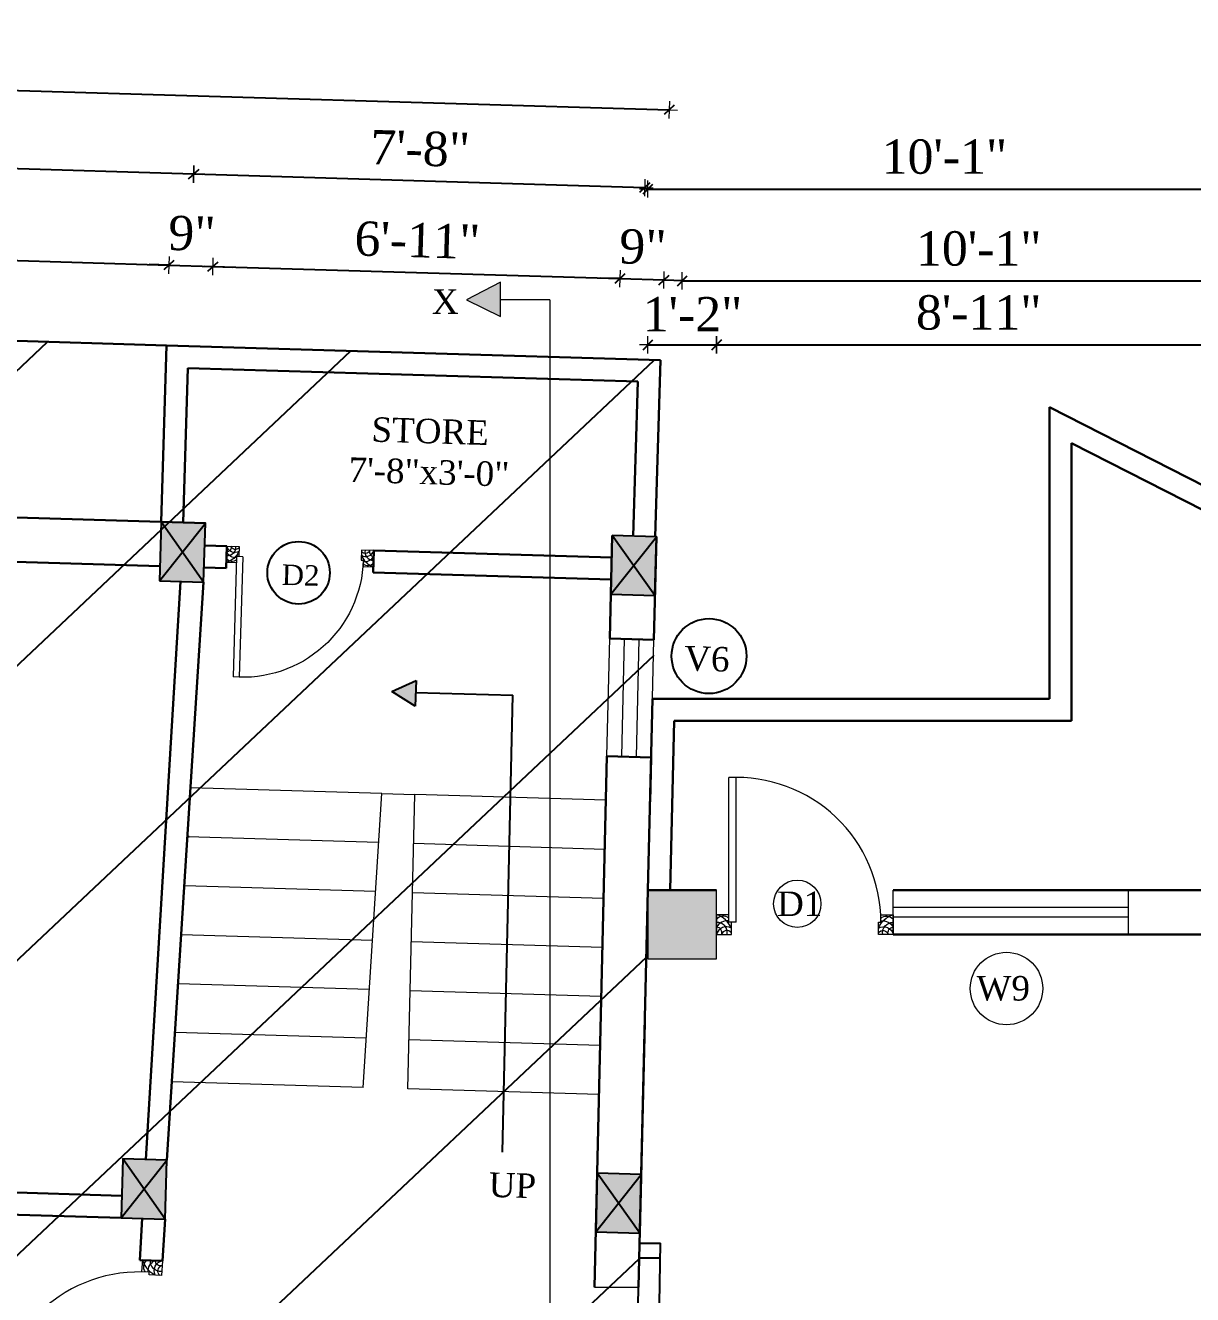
# Model space of a CAD drawing. Header units: inches. Extents: x 4069 to 291496, y -47643 to 12535.
# Drawn here: x 122446.4 to 122684.4, y -23113.2 to -22854.5 of the extents above; entities that cross this region are included whole.
import ezdxf

# ---------------------------------------------------------------- set-up
doc = ezdxf.new("R2010")
doc.units = ezdxf.units.IN
doc.header["$LTSCALE"] = 5
doc.header["$MEASUREMENT"] = 0
for name, color, linetype, lineweight in [('A-WALL', 7, 'Continuous', 9), ('Dimension', 7, 'Continuous', 18), ('DOOR', 62, 'Continuous', 0), ('Dw', 2, 'Continuous', 18), ('tefriş', 30, 'Continuous', 9)]:
    doc.layers.add(name, color=color, linetype=linetype, lineweight=lineweight)
doc.layers.add('dim line', color=7, linetype='Continuous', lineweight=15, true_color=0xfab2b2)
doc.layers.add('TEXT', color=6, linetype='Continuous')
doc.layers.add('WALL', color=7, linetype='Continuous')
doc.styles.add('ordinary', font='times.ttf')
doc.dimstyles.new('Copy of 96', dxfattribs={"dimtxt": 7, "dimasz": 4, "dimexe": 0.5, "dimexo": 0.5, "dimgap": 3, "dimtad": 1, "dimdec": 1, "dimzin": 11, "dimdsep": 46, "dimlunit": 4, "dimtxsty": 'ordinary', "dimblk": 'OBLIQUE', "dimcen": 0.09, "dimse1": 1, "dimse2": 1, "dimclrt": 6, "dimazin": 0, "dimtfac": 1, "dimtdec": 1, "dimtix": 1, "dimtmove": 2, "dimatfit": 3, "dimldrblk": 'leader', "dimfxl": 0.5, "dimfxlon": 1, "dimtolj": 1, "dimtzin": 0, "dimarcsym": 0})

# ---------------------------------------------------------------- blocks, each defined once
blk = doc.blocks.new('C1a')
at = {"color": 1, "ltscale": 5}
for p, q in [((18657.75, 4625.76), (18648.75, 4625.76)), ((18648.75, 4625.76), (18648.82, 4613.76)), ((18657.82, 4613.76), (18657.75, 4625.76)), ((18648.82, 4613.76), (18657.82, 4613.76))]:
    blk.add_line(p, q, dxfattribs=at)
blk = doc.blocks.new('A$C27B36B59')
at = {"layer": 'DOOR'}
for p, q in [((0, 4), (0, 0)), ((2.5, 4), (0, 4)), ((2.5, 2.5), (2.5, 4)), ((0, 0), (3, 0)), ((3, 2.5), (2.5, 2.5)), ((3, 0), (3, 2.5))]:
    blk.add_line(p, q, dxfattribs=at)
for centre, radius, start, end in [((-1.4, -0.54), 4.75, 22.1411, 72.838), ((1.34, 2.09), 1.64, 45.138, 144.8948), ((2.21, 0.3), 2.49, 83.3149, 152.658), ((0.13, 0.37), 2.05, 349.4875, 93.6805), ((1.96, -0.47), 2.01, 58.7447, 166.495), ((-0.06, 0.32), 1.13, 343.542, 86.947), ((2.08, -0.4), 1.17, 38.2816, 160.1519)]:
    blk.add_arc(centre, radius, start, end, dxfattribs=at)
blk = doc.blocks.new('D2')
at = {"layer": 'DOOR'}
for p, q in [((74473.95, 24047.59), (74473.95, 24018.09)), ((74473.95, 24047.59), (74475.45, 24047.59)), ((74475.45, 24047.59), (74475.45, 24018.13))]:
    blk.add_line(p, q, dxfattribs=at)
blk.add_arc((74473.95, 24047.59), 29.5, 180, 272.9146, dxfattribs=at)
at = {"layer": 'DOOR', "xscale": -1, "rotation": 180}
blk.add_blockref('A$C27B36B59', (74441.95, 24050.09), dxfattribs=at)
at = {"layer": 'DOOR', "rotation": 180}
blk.add_blockref('A$C27B36B59', (74477.95, 24050.09), dxfattribs=at)
blk = doc.blocks.new('oblique')
at = {"color": 0, "lineweight": -2}
blk.add_line((0.25, 0.25), (-0.25, -0.25), dxfattribs=at)
at = {"layer": 'dim line', "lineweight": 9}
for p, q in [((-0.4375, 0), (0.4375, 0)), ((0, 0.4375), (0, -0.4375))]:
    blk.add_line(p, q, dxfattribs=at)
blk = doc.blocks.new('*D3270')
at = {"layer": 'A-WALL', "color": 0, "lineweight": -2, "ltscale": 50, "transparency": 16777216}
blk.add_line((122320.69, -22898.76), (122475.62, -22903.38), dxfattribs=at)
at = {"layer": 'Defpoints', "color": 0, "ltscale": 50, "transparency": 16777216}
for p in [(122475.62, -22903.38), (122319.13, -22951.11), (122474.06, -22955.73)]:
    blk.add_point(p, dxfattribs=at)
at = {"layer": 'A-WALL', "color": 0, "lineweight": -2, "ltscale": 50, "transparency": 16777216, "xscale": 4, "yscale": 4, "zscale": 4}
for p, rotation in [((122320.69, -22898.76), 178.2899854281162), ((122475.62, -22903.38), 358.2899854281162)]:
    blk.add_blockref('oblique', p, dxfattribs=dict(at, rotation=rotation))
at = {"layer": 'A-WALL', "color": 6, "ltscale": 50, "transparency": 16777216, "insert": (122398.35, -22894.57), "char_height": 7, "attachment_point": 5, "rotation": 358.29, "style": 'ordinary'}
blk.add_mtext('\\A1;12\'-11"', dxfattribs=at)
blk = doc.blocks.new('_OBLIQUE')
at = {"color": 0, "linetype": 'ByBlock'}
blk.add_line((-0.5, -0.5), (0.5, 0.5), dxfattribs=at)
blk = doc.blocks.new('leader')
at = {"layer": 'Dimension'}
for p, q in [((0, -4.328), (0, 4.328)), ((-4.424, 0), (4.424, 0))]:
    blk.add_line(p, q, dxfattribs=at)
blk = doc.blocks.new('*D3271')
at = {"layer": 'A-WALL', "color": 0, "lineweight": -2, "ltscale": 50, "transparency": 16777216}
for p, q in [((122475.62, -22903.38), (122471.62, -22903.26)), ((122475.62, -22903.38), (122484.62, -22903.65)), ((122484.62, -22903.65), (122488.61, -22903.77))]:
    blk.add_line(p, q, dxfattribs=at)
at = {"layer": 'Defpoints', "color": 0, "ltscale": 50, "transparency": 16777216}
for p in [(122484.62, -22903.65), (122474.06, -22955.73), (122483.05, -22956)]:
    blk.add_point(p, dxfattribs=at)
at = {"layer": 'A-WALL', "color": 0, "lineweight": -2, "ltscale": 50, "transparency": 16777216, "xscale": 4, "yscale": 4, "zscale": 4}
for p, rotation in [((122475.62, -22903.38), 358.2899854281162), ((122484.62, -22903.65), 178.2899854281162)]:
    blk.add_blockref('oblique', p, dxfattribs=dict(at, rotation=rotation))
at = {"layer": 'A-WALL', "color": 6, "ltscale": 50, "transparency": 16777216, "insert": (122480.31, -22896.95), "char_height": 7, "attachment_point": 5, "rotation": 358.29, "style": 'ordinary'}
blk.add_mtext('\\A1;9"', dxfattribs=at)
blk = doc.blocks.new('*D3272')
at = {"layer": 'A-WALL', "color": 0, "lineweight": -2, "ltscale": 50, "transparency": 16777216}
blk.add_line((122484.62, -22903.65), (122567.58, -22906.13), dxfattribs=at)
at = {"layer": 'Defpoints', "color": 0, "ltscale": 50, "transparency": 16777216}
for p in [(122567.58, -22906.13), (122483.05, -22956), (122566.02, -22958.48)]:
    blk.add_point(p, dxfattribs=at)
at = {"layer": 'A-WALL', "color": 0, "lineweight": -2, "ltscale": 50, "transparency": 16777216, "xscale": 4, "yscale": 4, "zscale": 4}
for p, rotation in [((122484.62, -22903.65), 178.2899854281162), ((122567.58, -22906.13), 358.2899854281162)]:
    blk.add_blockref('oblique', p, dxfattribs=dict(at, rotation=rotation))
at = {"layer": 'A-WALL', "color": 6, "ltscale": 50, "transparency": 16777216, "insert": (122526.29, -22898.33), "char_height": 7, "attachment_point": 5, "rotation": 358.29, "style": 'ordinary'}
blk.add_mtext('\\A1;6\'-11"', dxfattribs=at)
blk = doc.blocks.new('*D3273')
at = {"layer": 'A-WALL', "color": 0, "lineweight": -2, "ltscale": 50, "transparency": 16777216}
for p, q in [((122567.58, -22906.13), (122563.58, -22906.01)), ((122567.58, -22906.13), (122576.58, -22906.4)), ((122576.58, -22906.4), (122580.57, -22906.52))]:
    blk.add_line(p, q, dxfattribs=at)
at = {"layer": 'Defpoints', "color": 0, "ltscale": 50, "transparency": 16777216}
for p in [(122576.58, -22906.4), (122566.02, -22958.48), (122575.01, -22958.75)]:
    blk.add_point(p, dxfattribs=at)
at = {"layer": 'A-WALL', "color": 0, "lineweight": -2, "ltscale": 50, "transparency": 16777216, "xscale": 4, "yscale": 4, "zscale": 4}
for p, rotation in [((122567.58, -22906.13), 358.2899854281162), ((122576.58, -22906.4), 178.2899854281162)]:
    blk.add_blockref('oblique', p, dxfattribs=dict(at, rotation=rotation))
at = {"layer": 'A-WALL', "color": 6, "ltscale": 50, "transparency": 16777216, "insert": (122572.27, -22899.69), "char_height": 7, "attachment_point": 5, "rotation": 358.29, "style": 'ordinary'}
blk.add_mtext('\\A1;9"', dxfattribs=at)
blk = doc.blocks.new('*D3274')
at = {"layer": 'A-WALL', "color": 0, "lineweight": -2, "ltscale": 50, "transparency": 16777216}
blk.add_line((122572.63, -22887.59), (122480.68, -22884.85), dxfattribs=at)
at = {"layer": 'Defpoints', "color": 0, "ltscale": 50, "transparency": 16777216}
for p in [(122480.68, -22884.85), (122478.56, -22955.87), (122570.51, -22958.61)]:
    blk.add_point(p, dxfattribs=at)
at = {"layer": 'A-WALL', "color": 0, "lineweight": -2, "ltscale": 50, "transparency": 16777216, "xscale": 4, "yscale": 4, "zscale": 4}
for p, rotation in [((122480.68, -22884.85), 178.2899854281298), ((122572.63, -22887.59), 358.2899854281299)]:
    blk.add_blockref('oblique', p, dxfattribs=dict(at, rotation=rotation))
at = {"layer": 'A-WALL', "color": 6, "ltscale": 50, "transparency": 16777216, "insert": (122526.85, -22879.65), "char_height": 7, "attachment_point": 5, "rotation": 358.29, "style": 'ordinary'}
blk.add_mtext('\\A1;7\'-8"', dxfattribs=at)
blk = doc.blocks.new('*D3275')
at = {"layer": 'A-WALL', "color": 0, "lineweight": -2, "ltscale": 50, "transparency": 16777216}
blk.add_line((122480.68, -22884.85), (122316.75, -22879.96), dxfattribs=at)
at = {"layer": 'Defpoints', "color": 0, "ltscale": 50, "transparency": 16777216}
for p in [(122316.75, -22879.96), (122314.63, -22950.97), (122478.56, -22955.87)]:
    blk.add_point(p, dxfattribs=at)
at = {"layer": 'A-WALL', "color": 0, "lineweight": -2, "ltscale": 50, "transparency": 16777216, "xscale": 4, "yscale": 4, "zscale": 4}
for p, rotation in [((122316.75, -22879.96), 178.2899854281161), ((122480.68, -22884.85), 358.2899854281161)]:
    blk.add_blockref('oblique', p, dxfattribs=dict(at, rotation=rotation))
at = {"layer": 'A-WALL', "color": 6, "ltscale": 50, "transparency": 16777216, "insert": (122398.91, -22875.84), "char_height": 7, "attachment_point": 5, "rotation": 358.29, "style": 'ordinary'}
blk.add_mtext('\\A1;13\'-8"', dxfattribs=at)
blk = doc.blocks.new('*D3277')
at = {"layer": 'A-WALL', "color": 0, "lineweight": -2, "ltscale": 50, "transparency": 16777216}
blk.add_line((122198.78, -22860.41), (122577.61, -22871.72), dxfattribs=at)
at = {"layer": 'Defpoints', "color": 0, "ltscale": 50, "transparency": 16777216}
for p in [(122577.61, -22871.72), (122196.18, -22947.44), (122575.01, -22958.75)]:
    blk.add_point(p, dxfattribs=at)
at = {"layer": 'A-WALL', "color": 0, "lineweight": -2, "ltscale": 50, "transparency": 16777216, "xscale": 4, "yscale": 4, "zscale": 4}
for p, rotation in [((122198.78, -22860.41), 178.2899854281161), ((122577.61, -22871.72), 358.2899854281161)]:
    blk.add_blockref('oblique', p, dxfattribs=dict(at, rotation=rotation))
at = {"layer": 'A-WALL', "color": 6, "ltscale": 50, "transparency": 16777216, "insert": (122388.39, -22859.5), "char_height": 7, "attachment_point": 5, "rotation": 358.29, "style": 'ordinary'}
blk.add_mtext('\\A1;31\'-7"', dxfattribs=at)
blk = doc.blocks.new('x-x')
at = {"ltscale": 5}
for points in [[(11364.03, -701.52), (11364.03, -694.51), (11357.15, -698.09)], [(11364.03, -1135.52), (11364.03, -1128.51), (11357.15, -1132.09)]]:
    blk.add_hatch(color=256, dxfattribs=at).paths.add_polyline_path(points)
for p, q in [((11364.03, -694.51), (11357.15, -698.09)), ((11364.03, -701.52), (11364.03, -694.51)), ((11357.15, -698.09), (11364.03, -701.52)), ((11374.13, -698.09), (11364.03, -698.09)), ((11374.13, -698.09), (11374.13, -1132.09)), ((11364.03, -1128.51), (11357.15, -1132.09)), ((11364.03, -1135.52), (11364.03, -1128.51)), ((11357.15, -1132.09), (11364.03, -1135.52)), ((11374.13, -1132.09), (11364.03, -1132.09))]:
    blk.add_line(p, q, dxfattribs=at)
at = {"layer": 'A-WALL', "color": 1, "ltscale": 5}
blk.add_line((11374.13, -1120.09), (11374.13, -1132.09), dxfattribs=at)
at = {"layer": 'TEXT', "style": 'ordinary'}
for p in [(11350.08, -700.97), (11350.08, -1134.1)]:
    blk.add_text('X', height=5, dxfattribs=at).set_placement(p)
blk = doc.blocks.new('*D5024')
at = {"layer": 'A-WALL', "color": 0, "lineweight": -2, "ltscale": 50, "transparency": 16777216}
blk.add_line((122573.31, -22919.63), (122587.31, -22919.63), dxfattribs=at)
at = {"layer": 'Defpoints', "color": 0, "ltscale": 50, "transparency": 16777216}
for p in [(122587.31, -22919.63), (122573.31, -23030.78), (122587.31, -23030.78)]:
    blk.add_point(p, dxfattribs=at)
at = {"layer": 'A-WALL', "color": 0, "lineweight": -2, "ltscale": 50, "transparency": 16777216, "xscale": 4, "yscale": 4, "zscale": 4, "rotation": 180}
blk.add_blockref('oblique', (122573.31, -22919.63), dxfattribs=at)
at = {"layer": 'A-WALL', "color": 0, "lineweight": -2, "ltscale": 50, "transparency": 16777216, "xscale": 4, "yscale": 4, "zscale": 4}
blk.add_blockref('oblique', (122587.31, -22919.63), dxfattribs=at)
at = {"layer": 'A-WALL', "color": 6, "ltscale": 50, "transparency": 16777216, "insert": (122582.39, -22913.38), "char_height": 7, "attachment_point": 5, "style": 'ordinary'}
blk.add_mtext('\\A1;1\'-2"', dxfattribs=at)
blk = doc.blocks.new('*D5025')
at = {"layer": 'A-WALL', "color": 0, "lineweight": -2, "ltscale": 5, "transparency": 16777216}
blk.add_line((122587.31, -22919.63), (122694.19, -22919.63), dxfattribs=at)
at = {"layer": 'Defpoints', "color": 0, "ltscale": 5, "transparency": 16777216}
for p in [(122694.19, -22919.63), (122694.19, -22959.4), (122587.31, -23030.78)]:
    blk.add_point(p, dxfattribs=at)
at = {"layer": 'A-WALL', "color": 0, "lineweight": -2, "ltscale": 5, "transparency": 16777216, "xscale": 4, "yscale": 4, "zscale": 4, "rotation": 180}
blk.add_blockref('oblique', (122587.31, -22919.63), dxfattribs=at)
at = {"layer": 'A-WALL', "color": 0, "lineweight": -2, "ltscale": 5, "transparency": 16777216, "xscale": 4, "yscale": 4, "zscale": 4}
blk.add_blockref('oblique', (122694.19, -22919.63), dxfattribs=at)
at = {"layer": 'A-WALL', "color": 6, "ltscale": 5, "transparency": 16777216, "insert": (122640.75, -22913.07), "char_height": 7, "attachment_point": 5, "style": 'ordinary'}
blk.add_mtext('\\A1;8\'-11"', dxfattribs=at)
blk = doc.blocks.new('*D5032')
at = {"layer": 'A-WALL', "color": 0, "lineweight": -2, "ltscale": 5, "transparency": 16777216}
blk.add_line((122580.31, -22906.59), (122701.19, -22906.59), dxfattribs=at)
at = {"layer": 'Defpoints', "color": 0, "ltscale": 5, "transparency": 16777216}
for p in [(122701.19, -22906.59), (122580.31, -23037.78), (122701.19, -23037.78)]:
    blk.add_point(p, dxfattribs=at)
at = {"layer": 'A-WALL', "color": 0, "lineweight": -2, "ltscale": 5, "transparency": 16777216, "xscale": 4, "yscale": 4, "zscale": 4, "rotation": 180}
blk.add_blockref('oblique', (122580.31, -22906.59), dxfattribs=at)
at = {"layer": 'A-WALL', "color": 0, "lineweight": -2, "ltscale": 5, "transparency": 16777216, "xscale": 4, "yscale": 4, "zscale": 4}
blk.add_blockref('oblique', (122701.19, -22906.59), dxfattribs=at)
at = {"layer": 'A-WALL', "color": 6, "ltscale": 5, "transparency": 16777216, "insert": (122640.75, -22900.03), "char_height": 7, "attachment_point": 5, "style": 'ordinary'}
blk.add_mtext('\\A1;10\'-1"', dxfattribs=at)
blk = doc.blocks.new('*D5035')
at = {"layer": 'A-WALL', "color": 0, "lineweight": -2, "ltscale": 5, "transparency": 16777216}
blk.add_line((122573.31, -22887.87), (122694.19, -22887.87), dxfattribs=at)
at = {"layer": 'Defpoints', "color": 0, "ltscale": 5, "transparency": 16777216}
for p in [(122694.19, -22887.87), (122694.19, -22959.4), (122573.31, -23030.78)]:
    blk.add_point(p, dxfattribs=at)
at = {"layer": 'A-WALL', "color": 0, "lineweight": -2, "ltscale": 5, "transparency": 16777216, "xscale": 4, "yscale": 4, "zscale": 4, "rotation": 180}
blk.add_blockref('oblique', (122573.31, -22887.87), dxfattribs=at)
at = {"layer": 'A-WALL', "color": 0, "lineweight": -2, "ltscale": 5, "transparency": 16777216, "xscale": 4, "yscale": 4, "zscale": 4}
blk.add_blockref('oblique', (122694.19, -22887.87), dxfattribs=at)
at = {"layer": 'A-WALL', "color": 6, "ltscale": 5, "transparency": 16777216, "insert": (122633.75, -22881.31), "char_height": 7, "attachment_point": 5, "style": 'ordinary'}
blk.add_mtext('\\A1;10\'-1"', dxfattribs=at)

msp = doc.modelspace()

# ---------------------------------------------------------------- hatches: boundary and pattern name
at = {"layer": 'WALL', "linetype": 'ByBlock', "ltscale": 5, "true_color": 0xf8991e}
h = msp.add_hatch(dxfattribs=at)
h.set_pattern_fill('ANSI31', color=30, scale=350, angle=-1.7100146)
h.set_pattern_definition([(43.29, (113966.024, -20453.677), (-29.99899, 31.8453), [])])
h.paths.add_polyline_path([(121972.75288, -23314.93247), (122217.68771, -22912.06214), (122575.97607, -22922.75857), (122566.15122, -23332.64793)])
h = msp.add_hatch(color=30, dxfattribs=at)
h.dxf.hatch_style = 1
h.paths.add_polyline_path([(122478.3763, -22961.86352), (122473.69925, -22967.72656), (122482.69525, -22967.99513)])
h.paths.add_polyline_path([(122482.69525, -22967.99513), (122483.05334, -22956.00047), (122478.3763, -22961.86352)])
h.paths.add_polyline_path([(122478.3763, -22961.86352), (122483.05334, -22956.00047), (122474.05735, -22955.7319)])
h.paths.add_polyline_path([(122474.05735, -22955.7319), (122473.69925, -22967.72656), (122478.3763, -22961.86352)])
h = msp.add_hatch(color=30, dxfattribs=at)
h.dxf.hatch_style = 1
h.paths.add_polyline_path([(122574.72813, -22970.7427), (122570.37221, -22964.60998), (122565.73197, -22970.47413)])
h.paths.add_polyline_path([(122574.72813, -22970.7427), (122575.01245, -22958.74584), (122570.37221, -22964.60998)])
h.paths.add_polyline_path([(122575.01245, -22958.74584), (122566.01629, -22958.47727), (122570.37221, -22964.60998)])
h.paths.add_polyline_path([(122570.37221, -22964.60998), (122566.01629, -22958.47727), (122565.73197, -22970.47413)])
at = {"layer": 'WALL', "linetype": 'ByBlock', "ltscale": 5}
msp.add_hatch(color=2, dxfattribs=at).paths.add_polyline_path([(122521.07904, -22990.31551), (122526.00972, -22988.05905), (122525.85311, -22993.30496)])
at = {"layer": 'WALL', "linetype": 'ByBlock', "ltscale": 5, "true_color": 0xf8991e}
h = msp.add_hatch(color=30, dxfattribs=at)
h.dxf.hatch_style = 1
h.paths.add_polyline_path([(122573.30521, -23044.78323), (122587.30521, -23044.78323), (122587.30521, -23030.78323), (122573.30521, -23030.78323)])
h = msp.add_hatch(color=30, dxfattribs=at)
h.dxf.hatch_style = 1
h.paths.add_polyline_path([(122470.54246, -23091.68756), (122465.86542, -23097.55061), (122474.86141, -23097.81917)])
h.paths.add_polyline_path([(122474.86141, -23097.81917), (122475.2195, -23085.82452), (122470.54246, -23091.68756)])
h.paths.add_polyline_path([(122470.54246, -23091.68756), (122475.2195, -23085.82452), (122466.22351, -23085.55595)])
h.paths.add_polyline_path([(122466.22351, -23085.55595), (122465.86542, -23097.55061), (122470.54246, -23091.68756)])
h = msp.add_hatch(color=30, dxfattribs=at)
h.dxf.hatch_style = 1
h.paths.add_polyline_path([(122571.64803, -23100.70867), (122567.2921, -23094.57595), (122562.65186, -23100.44009)])
h.paths.add_polyline_path([(122571.64803, -23100.70867), (122571.93234, -23088.71181), (122567.2921, -23094.57595)])
h.paths.add_polyline_path([(122571.93234, -23088.71181), (122562.93618, -23088.44323), (122567.2921, -23094.57595)])
h.paths.add_polyline_path([(122567.2921, -23094.57595), (122562.93618, -23088.44323), (122562.65186, -23100.44009)])

# ---------------------------------------------------------------- linework, layer by layer
at = {"color": 1, "ltscale": 5}
for p, q in [((122473.69925, -22967.72656), (122483.05334, -22956.00047)), ((122482.69525, -22967.99513), (122474.05735, -22955.7319)), ((122565.73197, -22970.47413), (122575.01245, -22958.74584)), ((122574.72813, -22970.7427), (122566.01629, -22958.47727)), ((122479.73598, -23019.92987), (122479.40157, -23019.90866)), ((122465.86542, -23097.55061), (122475.2195, -23085.82452)), ((122474.86141, -23097.81917), (122466.22351, -23085.55595)), ((122562.65186, -23100.44009), (122571.93234, -23088.71181)), ((122571.64803, -23100.70867), (122562.93618, -23088.44323))]:
    msp.add_line(p, q, dxfattribs=at)
at = {"layer": 'A-WALL', "lineweight": 30}
for p, q in [((122475.13162, -22919.74794), (122217.68771, -22912.06214)), ((122474.05735, -22955.7319), (122475.13162, -22919.74794)), ((122575.8654, -22922.75527), (122475.13162, -22919.74794)), ((122575.8654, -22922.75527), (122574.79113, -22958.73924)), ((122478.55534, -22955.86619), (122479.49533, -22924.38022)), ((122571.23312, -22927.11898), (122479.49533, -22924.38022)), ((122571.23312, -22927.11898), (122570.29313, -22958.60495)), ((122655.19148, -22932.36038), (122706.71767, -22958.56199)), ((122655.19148, -22932.36038), (122655.19148, -22991.78323)), ((122659.69148, -22939.69707), (122698.4375, -22959.39983)), ((122659.69148, -22939.69707), (122659.69148, -22996.28323)), ((122483.05334, -22956.00047), (122444.57048, -22954.8516)), ((122565.51873, -22979.47177), (122566.01629, -22958.47727)), ((122574.5149, -22979.74034), (122575.01245, -22958.74584)), ((122487.41705, -22960.63275), (122482.91905, -22960.49847)), ((122487.41705, -22960.63275), (122487.28277, -22965.13075)), ((122517.40369, -22961.52798), (122517.26941, -22966.02598)), ((122565.93734, -22962.97692), (122517.40369, -22961.52798)), ((122473.78878, -22964.7279), (122444.30192, -22963.84759)), ((122487.28277, -22965.13075), (122482.78477, -22964.99646)), ((122565.80305, -22967.47491), (122517.26941, -22966.02598)), ((122478.01473, -22967.85539), (122470.90402, -23085.69568)), ((122482.69525, -22967.99513), (122475.2195, -23085.82452)), ((122565.51873, -22979.47177), (122574.5149, -22979.74034)), ((122573.30521, -23030.78323), (122574.22949, -22991.78323)), ((122574.22949, -22991.78323), (122655.19148, -22991.78323)), ((122577.80648, -23030.78323), (122578.6241, -22996.28323)), ((122578.6241, -22996.28323), (122659.69148, -22996.28323)), ((122562.38513, -23111.69479), (122564.9501, -23003.46549)), ((122564.9501, -23003.46549), (122573.94626, -23003.73406)), ((122573.7318, -23012.78323), (122573.94626, -23003.73406)), ((122573.30521, -23030.78323), (122571.38766, -23111.69479)), ((122587.30521, -23030.78323), (122573.30521, -23030.78323)), ((122623.30521, -23030.78323), (122694.19148, -23030.78323)), ((122694.19148, -23039.78323), (122623.30521, -23039.78323)), ((122571.64803, -23100.70867), (122572.66686, -23057.71879)), ((122360.43324, -23089.901), (122465.9997, -23093.05261)), ((122360.29896, -23094.399), (122465.86542, -23097.55061)), ((122470.1809, -23097.67944), (122469.66869, -23106.16794)), ((122474.86141, -23097.81917), (122474.29066, -23106.30592)), ((122469.66869, -23106.16794), (122474.29066, -23106.30592))]:
    msp.add_line(p, q, dxfattribs=at)
at = {"layer": 'A-WALL', "ltscale": 5}
for p, q in [((122623.30521, -23039.78323), (122623.30521, -23030.78323)), ((122671.30521, -23039.78323), (122671.30521, -23030.78323)), ((122562.38513, -23111.69479), (122571.38766, -23111.69479))]:
    msp.add_line(p, q, dxfattribs=at)
msp.add_lwpolyline([(122573.30521, -23044.78323), (122587.30521, -23044.78323), (122587.30521, -23030.78323), (122573.30521, -23030.78323)], close=True, dxfattribs=at)
for centre, radius in [((122603.75282, -23033.55619), 4.82435), ((122646.40958, -23050.82666), 7.38406)]:
    msp.add_circle(centre, radius, dxfattribs=at)
at = {"layer": 'Dw', "color": 3}
for p, q in [((122564.94944, -23003.49316), (122565.51808, -22979.49944)), ((122567.9486, -23003.56424), (122568.51724, -22979.57052)), ((122570.94776, -23003.63531), (122571.51639, -22979.6416)), ((122573.94692, -23003.70639), (122574.51555, -22979.71267)), ((122671.30521, -23034.28323), (122623.30521, -23034.28323)), ((122671.30521, -23036.28323), (122623.30521, -23036.28323))]:
    msp.add_line(p, q, dxfattribs=at)
at = {"layer": 'tefriş', "ltscale": 5}
for p, q in [((122519.01703, -23011.09812), (122480.03439, -23009.93433)), ((122515.2158, -23071.01137), (122519.01703, -23011.09812)), ((122519.01703, -23011.09812), (122525.75423, -23011.29926)), ((122524.33262, -23071.28431), (122525.75423, -23011.29926)), ((122564.73686, -23012.46306), (122525.75423, -23011.29926)), ((122518.3842, -23021.07245), (122479.40157, -23019.90866)), ((122564.49987, -23022.46309), (122525.51724, -23021.29929)), ((122517.75137, -23031.04678), (122478.76874, -23029.88299)), ((122564.26295, -23032.46009), (122525.28031, -23031.29629)), ((122517.11855, -23041.02111), (122478.13592, -23039.85732)), ((122564.02607, -23042.4552), (122525.04344, -23041.2914)), ((122516.48288, -23051.04029), (122477.50024, -23049.87649)), ((122563.7891, -23052.4541), (122524.80647, -23051.2903)), ((122515.85289, -23060.96977), (122476.87026, -23059.80597)), ((122563.55218, -23062.4511), (122524.56955, -23061.2873)), ((122515.2158, -23071.01137), (122476.23317, -23069.84758)), ((122563.31526, -23072.4481), (122524.33262, -23071.28431))]:
    msp.add_line(p, q, dxfattribs=at)
at = {"layer": 'TEXT'}
for centre, radius in [((122502.06555, -22966.08334), 6.36673), ((122585.75965, -22983.06552), 7.64038)]:
    msp.add_circle(centre, radius, dxfattribs=at)
at = {"layer": 'WALL', "color": 2, "linetype": 'ByBlock', "ltscale": 5}
for p, q in [((122521.07904, -22990.31551), (122526.00972, -22988.05905)), ((122526.00972, -22988.05905), (122525.85311, -22993.30496)), ((122525.85311, -22993.30496), (122521.07904, -22990.31551)), ((122525.93802, -22990.46057), (122545.73919, -22991.05172)), ((122543.65069, -23084.21356), (122545.73919, -22991.05172))]:
    msp.add_line(p, q, dxfattribs=at)
at = {"layer": 'WALL', "color": 2, "linetype": 'ByBlock'}
for p, q in [((122571.60096, -23102.69479), (122575.88848, -23102.69479)), ((122574.89103, -23153.80141), (122575.88848, -23102.69479)), ((122571.52986, -23105.69479), (122575.82993, -23105.69479)), ((122570.39229, -23153.69479), (122571.38766, -23111.69479))]:
    msp.add_line(p, q, dxfattribs=at)
at = {"layer": 'WALL', "color": 2, "linetype": 'ByBlock', "ltscale": 5}
for points in [[(122473.69925, -22967.72656), (122482.69525, -22967.99513), (122483.05334, -22956.00047), (122474.05735, -22955.7319)], [(122566.01629, -22958.47727), (122565.73197, -22970.47413), (122574.72813, -22970.7427), (122575.01245, -22958.74584)], [(122465.86542, -23097.55061), (122474.86141, -23097.81917), (122475.2195, -23085.82452), (122466.22351, -23085.55595)], [(122562.93618, -23088.44323), (122562.65186, -23100.44009), (122571.64803, -23100.70867), (122571.93234, -23088.71181)]]:
    msp.add_lwpolyline(points, close=True, dxfattribs=at)

# ---------------------------------------------------------------- block references
at = {"layer": 'A-WALL', "color": 1}
msp.add_blockref('x-x', (111179.17227, -22212.34178), dxfattribs=at)
at = {"layer": 'WALL', "color": 2, "linetype": 'ByBlock', "ltscale": 5}
for p, rotation in [((103787.53902, -27025.68006), 358.2899854281289), ((103784.45892, -27155.64602), 358.2899854281578)]:
    msp.add_blockref('C1a', p, dxfattribs=dict(at, rotation=rotation))
at = {"layer": 'WALL', "color": 2, "linetype": 'ByBlock', "xscale": -0.8332999999984168, "yscale": 0.8333000000000083, "zscale": 0.8333, "rotation": 358.2899854281289}
msp.add_blockref('D2', (183924.21416, -44844.64948), dxfattribs=at)
at = {"layer": 'WALL', "color": 2, "linetype": 'ByBlock'}
for p, rotation in [((197065.25644, 1010.30469), 180.0000000001832), ((103473.55246, 52781.63148), 266.1524916298231)]:
    msp.add_blockref('D2', p, dxfattribs=dict(at, rotation=rotation))

# ---------------------------------------------------------------- texts
at = {"layer": 'TEXT', "style": 'ordinary'}
for s, height, rotation, p in [('D2', 4.1665, 358.2895973, (122498.57601, -22968.53358)), ('V6', 5, 358.2903735, (122580.63746, -22985.97808)), ('UP', 5, 358.2895973, (122540.77046, -23093.28654))]:
    msp.add_text(s, height=height, rotation=rotation, dxfattribs=at).set_placement(p)
for s, p in [('D1', (122599.62881, -23036.05078)), ('W9', (122640.29206, -23053.27078))]:
    msp.add_text(s, height=5, dxfattribs=at).set_placement(p)
at = {"layer": 'TEXT', "insert": (122528.56972, -22948.1056), "char_height": 5, "attachment_point": 8, "rotation": 358.2895973, "style": 'ordinary'}
msp.add_mtext_dynamic_manual_height_columns('STORE\\P7\'-8"x3\'-0"', width=101.5687276, gutter_width=1720.71691, heights=[0], dxfattribs=at)

# ---------------------------------------------------------------- dimensions: what is measured, and where the dimension line sits
at = {"layer": 'A-WALL', "ltscale": 50}
for base, p1, p2, angle, picture, middle in [((122577.61058, -22871.71879), (122196.18124, -22947.43612), (122575.01245, -22958.74584), 358.2899854, '*D3277', (122388.39105, -22859.4962)), ((122316.74854, -22879.95514), (122478.55534, -22955.86619), (122314.62838, -22950.97227), 358.2899854, '*D3275', (122398.9078, -22875.84446)), ((122475.62019, -22903.38279), (122319.12637, -22951.10656), (122474.05735, -22955.7319), 178.2899854, '*D3270', (122398.34867, -22894.57301)), ((122484.61618, -22903.65136), (122474.05735, -22955.7319), (122483.05334, -22956.00047), 178.2899854, '*D3271', (122480.31426, -22896.94934)), ((122567.57913, -22906.12815), (122483.05334, -22956.00047), (122566.01629, -22958.47727), 178.2899854, '*D3272', (122526.29343, -22898.33211)), ((122576.5753, -22906.39673), (122566.01629, -22958.47727), (122575.01245, -22958.74584), 178.2899854, '*D3273', (122572.27329, -22899.69471))]:
    dim = msp.add_linear_dim(base=base, p1=p1, p2=p2, angle=angle, dimstyle='Copy of 96', override={"dimdec": 0, "dimblk": 'oblique', "dimtdec": 0, "dimarcsym": 1}, dxfattribs=at)
    dim.commit()
    dim.dimension.update_dxf_attribs({"geometry": picture, "text_midpoint": middle})
dim = msp.add_aligned_dim(p1=(122570.51437, -22958.61156), p2=(122478.55534, -22955.86619), distance=-71.04877, dimstyle='Copy of 96', override={"dimdec": 0, "dimblk": 'oblique', "dimtdec": 0, "dimarcsym": 1}, dxfattribs=at)
dim.commit()
dim.dimension.update_dxf_attribs({"geometry": '*D3274', "text_midpoint": (122526.85109, -22879.65401)})
at = {"layer": 'A-WALL', "ltscale": 5}
for base, p1, p2, picture, middle in [((122694.19148, -22887.87387), (122573.30521, -23030.78323), (122694.19148, -22959.39983), '*D5035', (122633.74835, -22881.31331)), ((122701.19148, -22906.59421), (122580.30521, -23037.78323), (122701.19148, -23037.78323), '*D5032', (122640.74835, -22900.03365)), ((122694.19148, -22919.63145), (122587.30521, -23030.78323), (122694.19148, -22959.39983), '*D5025', (122640.74835, -22913.07089))]:
    dim = msp.add_linear_dim(base=base, p1=p1, p2=p2, dimstyle='Copy of 96', override={"dimdec": 0, "dimblk": 'oblique', "dimtdec": 0, "dimarcsym": 1}, dxfattribs=at)
    dim.commit()
    dim.dimension.update_dxf_attribs({"geometry": picture, "text_midpoint": middle})
at = {"layer": 'A-WALL', "ltscale": 50}
dim = msp.add_linear_dim(base=(122587.30521, -22919.63145), p1=(122573.30521, -23030.78323), p2=(122587.30521, -23030.78323), dimstyle='Copy of 96', override={"dimdec": 0, "dimblk": 'oblique', "dimtdec": 0, "dimarcsym": 1}, dxfattribs=at)
dim.commit()
dim.dimension.update_dxf_attribs({"geometry": '*D5024', "text_midpoint": (122582.39269, -22913.37796), "dimtype": 160})

doc.saveas('drawing.dxf')
